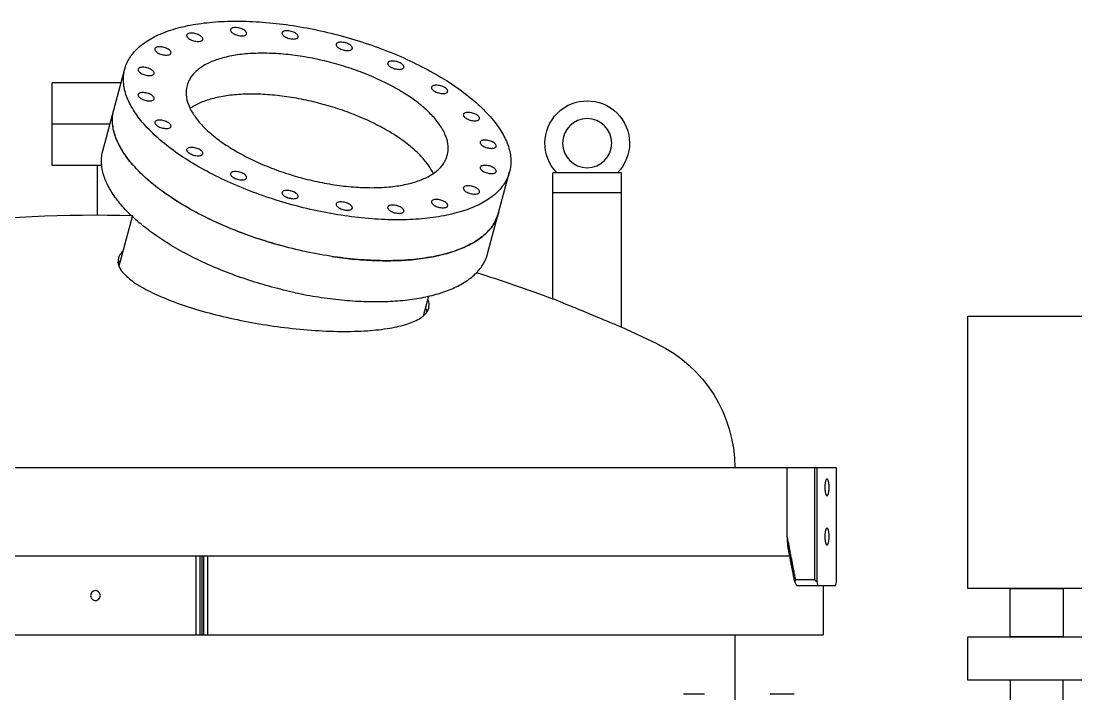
# Model space of a CAD drawing. Extents: x -50 to 48714, y -13211 to 6743.
# Drawn here: x 24158 to 24694, y -7604 to -7262 of the extents above; entities that cross this region are included whole.
import ezdxf

# ---------------------------------------------------------------- set-up
doc = ezdxf.new("R2010")
doc.units = 0
doc.header["$LTSCALE"] = 50
doc.layers.get('0').update_dxf_attribs({"linetype": 'CONTINUOUS'})

# ---------------------------------------------------------------- blocks, each defined once
blk = doc.blocks.new('GK_UE46PGM_S')
at = {"linetype": 'BYBLOCK'}
for p, q in [((50.23, 439.15), (39.09, 480.75)), ((41, 473.6), (76, 473.6)), ((76, 431.6), (76, 473.6)), ((46.63, 452.6), (76, 452.6)), ((50.63, 431.6), (76, 431.6)), ((53, 406.45), (53, 431.6)), ((-213.5, 349.39), (-213.5, 428)), ((-213.5, 428), (-178.5, 428)), ((-178.5, 363.85), (-178.5, 428)), ((-145.37, 386.74), (-156.51, 428.34)), ((-178.5, 418), (-213.5, 418)), ((41.87, 380.55), (35.13, 405.7)), ((-112.83, 355.15), (-115.56, 365.33)), ((-231.51, 341), (-213.5, 349.39)), ((-322.8, 278), (424, 278)), ((-322.8, 220), (-322.8, 278)), ((-312.96, 220), (-312.96, 278)), ((-311.74, 221), (-311.74, 278)), ((-297.69, 243.1), (-297.69, 278)), ((-298.97, 233), (302.54, 233)), ((-3, 233), (-3, 193)), ((-1, 233), (-1, 193)), ((0, 233), (0, 193)), ((1, 233), (1, 193)), ((3, 233), (3, 193)), ((-322.28, 218), (-322.8, 220)), ((-313.48, 218), (-312.96, 220)), ((-311.74, 221), (-312.96, 220)), ((-311.74, 221), (-301.97, 221)), ((-322.28, 218), (-302.48, 218)), ((-316, 218), (-316, 215.5)), ((-316, 210.5), (-316, 193)), ((424, 193), (-316, 193)), ((-271, 193), (-271, 158.58)), ((-288.94, 163), (-301.15, 163)), ((-244.94, 163), (-255.59, 163))]:
    blk.add_line(p, q, dxfattribs=at)
blk.add_circle((-196, 443), 12.5, dxfattribs=at)
for centre, radius, start, end in [((-196, 443), 21.5, 315.7593, 224.2407), ((54, -248.5), 655, 82.72254, 91.64823), ((54, -248.5), 655, 107.18123, 110.79111), ((-201, 278), 70, 115.8424, 180)]:
    blk.add_arc(centre, radius, start, end, dxfattribs=at)
for points, start_tangent, end_tangent in [([(39.09, 480.75), (38.77, 481.82), (35.78, 487.6), (30.87, 492.7), (24.14, 497.02), (15.72, 500.48), (5.78, 503), (-5.47, 504.54), (-17.8, 505.06), (-30.97, 504.55), (-44.7, 503.03), (-58.71, 500.51)], (-0.257733, 0.966216), (-0.978115, -0.208067)), ([(-58.71, 500.51), (-72.73, 497.06), (-86.46, 492.75), (-99.62, 487.66), (-111.96, 481.89), (-123.2, 475.57), (-133.14, 468.82), (-141.56, 461.77), (-148.29, 454.59), (-153.2, 447.4), (-156.19, 440.35), (-157.19, 433.6), (-156.51, 428.34)], (-0.978115, -0.208067), (0.257733, -0.966216)), ([(-49.05, 496.96), (-49.03, 497.46), (-48.7, 498.06), (-48.07, 498.66), (-47.18, 499.2), (-46.11, 499.66), (-44.94, 499.99)], (-0.250502, 0.968116), (0.978115, 0.208067)), ([(-44.94, 499.99), (-43.78, 500.16), (-42.71, 500.15), (-41.82, 499.98), (-41.18, 499.66), (-40.85, 499.2), (-40.84, 499.16)], (0.978115, 0.208067), (0.250502, -0.968116)), ([(-40.84, 499.16), (-40.85, 498.65), (-41.18, 498.05), (-41.82, 497.46), (-42.71, 496.91), (-43.78, 496.45), (-44.94, 496.13)], (0.250502, -0.968116), (-0.978115, -0.208067)), ([(-22.85, 498.56), (-22.84, 499.06), (-22.51, 499.66), (-21.87, 500.25), (-20.98, 500.8), (-19.91, 501.26), (-18.75, 501.59)], (-0.250502, 0.968116), (0.978115, 0.208067)), ([(-18.75, 501.59), (-17.58, 501.75), (-16.51, 501.75), (-15.62, 501.58), (-14.99, 501.26), (-14.66, 500.8), (-14.64, 500.76)], (0.978115, 0.208067), (0.250502, -0.968116)), ([(-14.64, 500.76), (-14.66, 500.25), (-14.99, 499.65), (-15.62, 499.06), (-16.51, 498.51), (-17.58, 498.05), (-18.75, 497.73)], (0.250502, -0.968116), (-0.978115, -0.208067)), ([(-0.57, 495.74), (-0.56, 496.24), (-0.23, 496.84), (0.41, 497.44), (1.3, 497.99), (2.37, 498.44), (3.53, 498.77)], (-0.250502, 0.968116), (0.978115, 0.208067)), ([(3.53, 498.77), (4.7, 498.94), (5.77, 498.94), (6.66, 498.77), (7.29, 498.44), (7.62, 497.98), (7.64, 497.94)], (0.978115, 0.208067), (0.250502, -0.968116)), ([(-76.59, 491.1), (-76.57, 491.6), (-76.24, 492.2), (-75.61, 492.8), (-74.72, 493.35), (-73.65, 493.8), (-72.48, 494.13)], (-0.250502, 0.968116), (0.978115, 0.208067)), ([(-72.48, 494.13), (-71.32, 494.3), (-70.25, 494.3), (-69.36, 494.13), (-68.72, 493.8), (-68.39, 493.34), (-68.38, 493.3)], (0.978115, 0.208067), (0.250502, -0.968116)), ([(-44.94, 496.13), (-46.11, 495.96), (-47.18, 495.96), (-48.07, 496.13), (-48.7, 496.45), (-49.03, 496.91), (-49.05, 496.96)], (-0.978115, -0.208067), (-0.250502, 0.968116)), ([(-18.75, 497.73), (-19.91, 497.56), (-20.98, 497.56), (-21.87, 497.73), (-22.51, 498.05), (-22.84, 498.51), (-22.85, 498.56)], (-0.978115, -0.208067), (-0.250502, 0.968116)), ([(3.53, 494.91), (2.37, 494.74), (1.3, 494.74), (0.41, 494.91), (-0.23, 495.24), (-0.56, 495.69), (-0.57, 495.74)], (-0.978115, -0.208067), (-0.250502, 0.968116)), ([(7.64, 497.94), (7.62, 497.44), (7.29, 496.84), (6.66, 496.24), (5.77, 495.69), (4.7, 495.24), (3.53, 494.91)], (0.250502, -0.968116), (-0.978115, -0.208067)), ([(-72.48, 490.27), (-73.65, 490.1), (-74.72, 490.1), (-75.61, 490.27), (-76.24, 490.6), (-76.57, 491.05), (-76.59, 491.1)], (-0.978115, -0.208067), (-0.250502, 0.968116)), ([(-68.38, 493.3), (-68.39, 492.79), (-68.72, 492.2), (-69.36, 491.6), (-70.25, 491.05), (-71.32, 490.59), (-72.48, 490.27)], (0.250502, -0.968116), (-0.978115, -0.208067)), ([(-58.71, 485.64), (-48.78, 487.41), (-39.07, 488.44), (-29.8, 488.71), (-21.18, 488.23), (-13.39, 486.98), (-6.62, 485.02), (-1.01, 482.37), (3.31, 479.1), (6.25, 475.28), (7.45, 472.27)], (0.978115, 0.208067), (0.260061, -0.965592)), ([(15.62, 488.78), (15.63, 489.29), (15.96, 489.89), (16.6, 490.48), (17.48, 491.03), (18.56, 491.49), (19.72, 491.81)], (-0.250502, 0.968116), (0.978115, 0.208067)), ([(19.72, 487.95), (18.56, 487.78), (17.48, 487.78), (16.6, 487.96), (15.96, 488.28), (15.63, 488.74), (15.62, 488.78)], (-0.978115, -0.208067), (-0.250502, 0.968116)), ([(19.72, 491.81), (20.88, 491.98), (21.95, 491.98), (22.84, 491.81), (23.48, 491.48), (23.81, 491.03), (23.82, 490.98)], (0.978115, 0.208067), (0.250502, -0.968116)), ([(23.82, 490.98), (23.81, 490.48), (23.48, 489.88), (22.84, 489.28), (21.95, 488.74), (20.88, 488.28), (19.72, 487.95)], (0.250502, -0.968116), (-0.978115, -0.208067)), ([(-124.88, 436.82), (-125.15, 438.09), (-125.15, 442.74), (-123.67, 447.65), (-120.73, 452.71), (-116.41, 457.82), (-110.8, 462.86), (-104.03, 467.7), (-96.24, 472.26), (-87.62, 476.42), (-78.35, 480.09), (-68.64, 483.19), (-58.71, 485.64)], (-0.260061, 0.965592), (0.978115, 0.208067)), ([(-102.78, 481.55), (-102.77, 482.06), (-102.44, 482.66), (-101.8, 483.25), (-100.91, 483.8), (-99.84, 484.26), (-98.67, 484.58)], (-0.250502, 0.968116), (0.978115, 0.208067)), ([(-98.67, 484.58), (-97.51, 484.75), (-96.44, 484.75), (-95.55, 484.58), (-94.91, 484.25), (-94.58, 483.8), (-94.57, 483.75)], (0.978115, 0.208067), (0.250502, -0.968116)), ([(-94.57, 483.75), (-94.58, 483.25), (-94.91, 482.65), (-95.55, 482.05), (-96.44, 481.51), (-97.51, 481.05), (-98.67, 480.72)], (0.250502, -0.968116), (-0.978115, -0.208067)), ([(-98.67, 480.72), (-99.84, 480.55), (-100.91, 480.55), (-101.8, 480.73), (-102.44, 481.05), (-102.77, 481.51), (-102.78, 481.55)], (-0.978115, -0.208067), (-0.250502, 0.968116)), ([(-58.71, 408.58), (-44.7, 412.03), (-30.97, 416.34), (-17.8, 421.44), (-5.47, 427.2), (5.78, 433.53), (15.72, 440.28), (24.14, 447.32), (30.87, 454.51), (35.78, 461.7), (38.77, 468.74), (39.77, 475.5), (39.09, 480.75)], (0.978115, 0.208067), (-0.257733, 0.966216)), ([(24.13, 478.37), (24.14, 478.87), (24.47, 479.47), (25.11, 480.07), (26, 480.62), (27.07, 481.07), (28.23, 481.4)], (-0.250502, 0.968116), (0.978115, 0.208067)), ([(28.23, 477.54), (27.07, 477.37), (26, 477.37), (25.11, 477.54), (24.47, 477.87), (24.14, 478.32), (24.13, 478.37)], (-0.978115, -0.208067), (-0.250502, 0.968116)), ([(28.23, 481.4), (29.4, 481.57), (30.47, 481.57), (31.35, 481.4), (31.99, 481.07), (32.32, 480.61), (32.34, 480.57)], (0.978115, 0.208067), (0.250502, -0.968116)), ([(32.34, 480.57), (32.32, 480.06), (31.99, 479.47), (31.35, 478.87), (30.47, 478.32), (29.4, 477.86), (28.23, 477.54)], (0.250502, -0.968116), (-0.978115, -0.208067)), ([(-125.06, 469.26), (-125.05, 469.76), (-124.72, 470.36), (-124.08, 470.96), (-123.19, 471.51), (-122.12, 471.96), (-120.96, 472.29)], (-0.250502, 0.968116), (0.978115, 0.208067)), ([(-120.96, 472.29), (-119.79, 472.46), (-118.72, 472.46), (-117.83, 472.29), (-117.2, 471.96), (-116.86, 471.5), (-116.85, 471.46)], (0.978115, 0.208067), (0.250502, -0.968116)), ([(7.45, 472.27), (7.73, 471), (7.73, 466.36), (6.25, 461.44), (3.31, 456.38), (-1.01, 451.27), (-6.62, 446.24), (-13.39, 441.39), (-21.18, 436.84), (-29.8, 432.68), (-39.07, 429.01), (-48.78, 425.91), (-58.71, 423.45)], (0.260061, -0.965592), (-0.978115, -0.208067)), ([(-120.96, 468.43), (-122.12, 468.26), (-123.19, 468.26), (-124.08, 468.43), (-124.72, 468.76), (-125.05, 469.21), (-125.06, 469.26)], (-0.978115, -0.208067), (-0.250502, 0.968116)), ([(-116.85, 471.46), (-116.86, 470.95), (-117.2, 470.36), (-117.83, 469.76), (-118.72, 469.21), (-119.79, 468.75), (-120.96, 468.43)], (0.250502, -0.968116), (-0.978115, -0.208067)), ([(-53.14, 464.85), (-43.21, 466.61), (-33.5, 467.64), (-24.23, 467.92), (-15.61, 467.43), (-7.82, 466.18), (-1.05, 464.22), (4.56, 461.57), (5.85, 460.75)], (0.978115, 0.208067), (0.828545, -0.559922)), ([(24.13, 465.51), (24.14, 466.02), (24.47, 466.62), (25.11, 467.21), (26, 467.76), (27.07, 468.22), (28.23, 468.54)], (-0.250502, 0.968116), (0.978115, 0.208067)), ([(28.23, 468.54), (29.4, 468.71), (30.47, 468.71), (31.35, 468.54), (31.99, 468.22), (32.32, 467.76), (32.34, 467.71)], (0.978115, 0.208067), (0.250502, -0.968116)), ([(32.34, 467.71), (32.32, 467.21), (31.99, 466.61), (31.35, 466.01), (30.47, 465.47), (29.4, 465.01), (28.23, 464.68)], (0.250502, -0.968116), (-0.978115, -0.208067)), ([(-117.71, 427.68), (-115.16, 431.92), (-110.84, 437.02), (-105.23, 442.06), (-98.46, 446.9), (-90.67, 451.46), (-82.05, 455.62), (-72.78, 459.29), (-63.07, 462.39), (-53.14, 464.85)], (0.438668, 0.898649), (0.978115, 0.208067)), ([(28.23, 464.68), (27.07, 464.51), (26, 464.52), (25.11, 464.69), (24.47, 465.01), (24.14, 465.47), (24.13, 465.51)], (-0.978115, -0.208067), (-0.250502, 0.968116)), ([(-141.25, 455.41), (-141.24, 455.92), (-140.9, 456.52), (-140.27, 457.11), (-139.38, 457.66), (-138.31, 458.12), (-137.14, 458.44)], (-0.250502, 0.968116), (0.978115, 0.208067)), ([(-137.14, 458.44), (-135.98, 458.61), (-134.91, 458.61), (-134.02, 458.44), (-133.38, 458.12), (-133.05, 457.66), (-133.04, 457.62)], (0.978115, 0.208067), (0.250502, -0.968116)), ([(-133.04, 457.62), (-133.05, 457.11), (-133.38, 456.51), (-134.02, 455.92), (-134.91, 455.37), (-135.98, 454.91), (-137.14, 454.59)], (0.250502, -0.968116), (-0.978115, -0.208067)), ([(-53.14, 387.78), (-39.12, 391.23), (-25.39, 395.54), (-12.23, 400.64), (0.1, 406.4), (11.35, 412.73), (21.29, 419.48), (29.71, 426.52), (36.44, 433.71), (41.35, 440.9), (44.34, 447.94), (45.34, 454.7), (44.66, 459.95)], (0.978115, 0.208067), (-0.257733, 0.966216)), ([(44.47, 448.39), (44.63, 449), (45.34, 454.7), (44.66, 459.95)], (0.261374, 0.965238), (-0.258678, 0.965964)), ([(-137.14, 454.59), (-138.31, 454.42), (-139.38, 454.42), (-140.27, 454.59), (-140.9, 454.91), (-141.24, 455.37), (-141.25, 455.41)], (-0.978115, -0.208067), (-0.250502, 0.968116)), ([(15.62, 451.48), (15.63, 451.98), (15.96, 452.58), (16.6, 453.18), (17.48, 453.73), (18.56, 454.18), (19.72, 454.51)], (-0.250502, 0.968116), (0.978115, 0.208067)), ([(19.72, 450.65), (18.56, 450.48), (17.48, 450.48), (16.6, 450.65), (15.96, 450.98), (15.63, 451.43), (15.62, 451.48)], (-0.978115, -0.208067), (-0.250502, 0.968116)), ([(19.72, 454.51), (20.88, 454.68), (21.95, 454.68), (22.84, 454.51), (23.48, 454.18), (23.81, 453.72), (23.82, 453.68)], (0.978115, 0.208067), (0.250502, -0.968116)), ([(23.82, 453.68), (23.81, 453.17), (23.48, 452.58), (22.84, 451.98), (21.95, 451.43), (20.88, 450.97), (19.72, 450.65)], (0.250502, -0.968116), (-0.978115, -0.208067)), ([(-40.09, 390.96), (-29.57, 394.13), (-18.22, 398.2), (-7.37, 402.78), (2.81, 407.82), (12.17, 413.23), (20.58, 418.95), (27.91, 424.88), (34.06, 430.94), (38.94, 437.04), (42.48, 443.09), (44.47, 448.39)], (0.964177, 0.265258), (0.261374, 0.965238)), ([(-149.76, 441.38), (-149.75, 441.88), (-149.41, 442.48), (-148.78, 443.08), (-147.89, 443.63), (-146.82, 444.08), (-145.65, 444.41)], (-0.250502, 0.968116), (0.978115, 0.208067)), ([(-145.65, 440.55), (-146.82, 440.38), (-147.89, 440.38), (-148.78, 440.55), (-149.41, 440.88), (-149.75, 441.33), (-149.76, 441.38)], (-0.978115, -0.208067), (-0.250502, 0.968116)), ([(-145.65, 444.41), (-144.49, 444.58), (-143.42, 444.58), (-142.53, 444.41), (-141.89, 444.08), (-141.56, 443.62), (-141.55, 443.58)], (0.978115, 0.208067), (0.250502, -0.968116)), ([(-141.55, 443.58), (-141.56, 443.08), (-141.89, 442.48), (-142.53, 441.88), (-143.42, 441.33), (-144.49, 440.88), (-145.65, 440.55)], (0.250502, -0.968116), (-0.978115, -0.208067)), ([(-0.57, 437.63), (-0.56, 438.14), (-0.23, 438.74), (0.41, 439.33), (1.3, 439.88), (2.37, 440.34), (3.53, 440.66)], (-0.250502, 0.968116), (0.978115, 0.208067)), ([(3.53, 440.66), (4.7, 440.83), (5.77, 440.83), (6.66, 440.66), (7.29, 440.34), (7.62, 439.88), (7.64, 439.84)], (0.978115, 0.208067), (0.250502, -0.968116)), ([(7.64, 439.84), (7.62, 439.33), (7.29, 438.73), (6.66, 438.14), (5.77, 437.59), (4.7, 437.13), (3.53, 436.81)], (0.250502, -0.968116), (-0.978115, -0.208067)), ([(-58.71, 423.45), (-68.64, 421.68), (-78.35, 420.65), (-87.62, 420.38), (-96.24, 420.87), (-104.03, 422.11), (-110.8, 424.08), (-116.41, 426.72), (-120.73, 429.99), (-123.67, 433.81), (-124.88, 436.82)], (-0.978115, -0.208067), (-0.260061, 0.965592)), ([(-47.57, 366.98), (-35.69, 369.84), (-24, 373.33), (-12.64, 377.4), (-1.8, 381.98), (8.38, 387.02), (17.74, 392.43), (26.15, 398.15), (33.48, 404.08), (39.64, 410.14), (44.52, 416.24), (48.06, 422.29), (50.2, 428.2), (50.92, 433.9), (50.23, 439.15)], (0.978115, 0.208067), (-0.258678, 0.965964)), ([(3.53, 436.81), (2.37, 436.64), (1.3, 436.64), (0.41, 436.81), (-0.23, 437.13), (-0.56, 437.59), (-0.57, 437.63)], (-0.978115, -0.208067), (-0.250502, 0.968116)), ([(-149.76, 428.52), (-149.75, 429.03), (-149.41, 429.63), (-148.78, 430.22), (-147.89, 430.77), (-146.82, 431.23), (-145.65, 431.55)], (-0.250502, 0.968116), (0.978115, 0.208067)), ([(-145.65, 431.55), (-144.49, 431.72), (-143.42, 431.72), (-142.53, 431.55), (-141.89, 431.23), (-141.56, 430.77), (-141.55, 430.72)], (0.978115, 0.208067), (0.250502, -0.968116)), ([(-141.55, 430.72), (-141.56, 430.22), (-141.89, 429.62), (-142.53, 429.03), (-143.42, 428.48), (-144.49, 428.02), (-145.65, 427.7)], (0.250502, -0.968116), (-0.978115, -0.208067)), ([(-156.51, 428.34), (-156.19, 427.27), (-153.2, 421.5), (-148.29, 416.4), (-141.56, 412.07), (-133.14, 408.61), (-123.2, 406.09), (-111.96, 404.55), (-99.62, 404.03), (-86.46, 404.54), (-72.73, 406.07), (-58.71, 408.58)], (0.257733, -0.966216), (0.978115, 0.208067)), ([(-145.65, 427.7), (-146.82, 427.53), (-147.89, 427.53), (-148.78, 427.7), (-149.41, 428.02), (-149.75, 428.48), (-149.76, 428.52)], (-0.978115, -0.208067), (-0.250502, 0.968116)), ([(-22.85, 425.34), (-22.84, 425.84), (-22.51, 426.44), (-21.87, 427.04), (-20.98, 427.59), (-19.91, 428.04), (-18.75, 428.37)], (-0.250502, 0.968116), (0.978115, 0.208067)), ([(-18.75, 424.51), (-19.91, 424.34), (-20.98, 424.34), (-21.87, 424.51), (-22.51, 424.84), (-22.84, 425.29), (-22.85, 425.34)], (-0.978115, -0.208067), (-0.250502, 0.968116)), ([(-18.75, 428.37), (-17.58, 428.54), (-16.51, 428.54), (-15.62, 428.37), (-14.99, 428.04), (-14.66, 427.58), (-14.64, 427.54)], (0.978115, 0.208067), (0.250502, -0.968116)), ([(-14.64, 427.54), (-14.66, 427.04), (-14.99, 426.44), (-15.62, 425.84), (-16.51, 425.29), (-17.58, 424.84), (-18.75, 424.51)], (0.250502, -0.968116), (-0.978115, -0.208067)), ([(-141.25, 418.11), (-141.24, 418.61), (-140.9, 419.21), (-140.27, 419.81), (-139.38, 420.36), (-138.31, 420.81), (-137.14, 421.14)], (-0.250502, 0.968116), (0.978115, 0.208067)), ([(-137.14, 421.14), (-135.98, 421.31), (-134.91, 421.31), (-134.02, 421.14), (-133.38, 420.81), (-133.05, 420.35), (-133.04, 420.31)], (0.978115, 0.208067), (0.250502, -0.968116)), ([(-133.04, 420.31), (-133.05, 419.81), (-133.38, 419.21), (-134.02, 418.61), (-134.91, 418.06), (-135.98, 417.61), (-137.14, 417.28)], (0.250502, -0.968116), (-0.978115, -0.208067)), ([(-49.05, 415.8), (-49.03, 416.3), (-48.7, 416.9), (-48.07, 417.49), (-47.18, 418.04), (-46.11, 418.5), (-44.94, 418.82)], (-0.250502, 0.968116), (0.978115, 0.208067)), ([(-44.94, 418.82), (-43.78, 418.99), (-42.71, 418.99), (-41.82, 418.82), (-41.18, 418.5), (-40.85, 418.04), (-40.84, 418)], (0.978115, 0.208067), (0.250502, -0.968116)), ([(-137.14, 417.28), (-138.31, 417.11), (-139.38, 417.11), (-140.27, 417.28), (-140.9, 417.61), (-141.24, 418.06), (-141.25, 418.11)], (-0.978115, -0.208067), (-0.250502, 0.968116)), ([(-125.06, 411.15), (-125.05, 411.66), (-124.72, 412.26), (-124.08, 412.85), (-123.19, 413.4), (-122.12, 413.86), (-120.96, 414.18)], (-0.250502, 0.968116), (0.978115, 0.208067)), ([(-120.96, 414.18), (-119.79, 414.35), (-118.72, 414.35), (-117.83, 414.18), (-117.2, 413.85), (-116.86, 413.4), (-116.85, 413.35)], (0.978115, 0.208067), (0.250502, -0.968116)), ([(-116.85, 413.35), (-116.86, 412.85), (-117.2, 412.25), (-117.83, 411.65), (-118.72, 411.11), (-119.79, 410.65), (-120.96, 410.32)], (0.250502, -0.968116), (-0.978115, -0.208067)), ([(-76.59, 409.94), (-76.57, 410.44), (-76.24, 411.04), (-75.61, 411.64), (-74.72, 412.18), (-73.65, 412.64), (-72.48, 412.97)], (-0.250502, 0.968116), (0.978115, 0.208067)), ([(-72.48, 412.97), (-71.32, 413.14), (-70.25, 413.14), (-69.36, 412.97), (-68.72, 412.64), (-68.39, 412.18), (-68.38, 412.14)], (0.978115, 0.208067), (0.250502, -0.968116)), ([(-44.94, 414.97), (-46.11, 414.8), (-47.18, 414.8), (-48.07, 414.97), (-48.7, 415.29), (-49.03, 415.75), (-49.05, 415.8)], (-0.978115, -0.208067), (-0.250502, 0.968116)), ([(-40.84, 418), (-40.85, 417.49), (-41.18, 416.89), (-41.82, 416.3), (-42.71, 415.75), (-43.78, 415.29), (-44.94, 414.97)], (0.250502, -0.968116), (-0.978115, -0.208067)), ([(-150.94, 407.54), (-150.62, 406.47), (-147.63, 400.7), (-142.72, 395.6), (-135.99, 391.27), (-127.57, 387.81), (-117.63, 385.29), (-106.38, 383.75), (-94.05, 383.23), (-80.88, 383.74), (-67.15, 385.27), (-53.14, 387.78)], (0.257733, -0.966216), (0.978115, 0.208067)), ([(-66.18, 385.41), (-76.71, 384.1), (-88.06, 383.34), (-98.91, 383.31), (-109.08, 384.02), (-118.44, 385.45), (-126.85, 387.58), (-134.19, 390.39), (-140.34, 393.84), (-145.22, 397.86), (-148.76, 402.41), (-150.9, 407.41), (-150.94, 407.54)], (-0.988879, -0.148725), (-0.258678, 0.965964)), ([(-120.96, 410.32), (-122.12, 410.15), (-123.19, 410.15), (-124.08, 410.33), (-124.72, 410.65), (-125.05, 411.11), (-125.06, 411.15)], (-0.978115, -0.208067), (-0.250502, 0.968116)), ([(-102.78, 408.34), (-102.77, 408.84), (-102.44, 409.44), (-101.8, 410.04), (-100.91, 410.59), (-99.84, 411.04), (-98.67, 411.37)], (-0.250502, 0.968116), (0.978115, 0.208067)), ([(-98.67, 407.51), (-99.84, 407.34), (-100.91, 407.34), (-101.8, 407.51), (-102.44, 407.84), (-102.77, 408.29), (-102.78, 408.34)], (-0.978115, -0.208067), (-0.250502, 0.968116)), ([(-98.67, 411.37), (-97.51, 411.54), (-96.44, 411.54), (-95.55, 411.37), (-94.91, 411.04), (-94.58, 410.58), (-94.57, 410.54)], (0.978115, 0.208067), (0.250502, -0.968116)), ([(-94.57, 410.54), (-94.58, 410.03), (-94.91, 409.44), (-95.55, 408.84), (-96.44, 408.29), (-97.51, 407.83), (-98.67, 407.51)], (0.250502, -0.968116), (-0.978115, -0.208067)), ([(-72.48, 409.11), (-73.65, 408.94), (-74.72, 408.94), (-75.61, 409.11), (-76.24, 409.44), (-76.57, 409.89), (-76.59, 409.94)], (-0.978115, -0.208067), (-0.250502, 0.968116)), ([(-68.38, 412.14), (-68.39, 411.63), (-68.72, 411.04), (-69.36, 410.44), (-70.25, 409.89), (-71.32, 409.43), (-72.48, 409.11)], (0.250502, -0.968116), (-0.978115, -0.208067)), ([(-47.57, 366.98), (-59.44, 364.79), (-71.13, 363.3), (-82.49, 362.54), (-93.33, 362.51), (-103.51, 363.22), (-112.87, 364.65), (-121.28, 366.79), (-128.61, 369.59), (-134.77, 373.04), (-139.65, 377.06), (-143.19, 381.61), (-145.33, 386.61), (-145.37, 386.74)], (-0.978115, -0.208067), (-0.258678, 0.965964)), ([(39.88, 388.14), (42.11, 385.21), (42.35, 384.46)], (0.754872, -0.655872), (0.240946, -0.970538)), ([(41.17, 383.53), (41.12, 383.57)], (-0.752277, 0.658847), (-0.755814, 0.654787)), ([(42.58, 382.01), (41.17, 383.53)], (-0.588068, 0.808812), (-0.752277, 0.658847)), ([(41.4, 383.09), (41.2, 383.03)], (-0.95159, -0.30737), (-0.952372, -0.304938)), ([(41.63, 382.77), (41.3, 382.67)], (-0.953974, -0.299888), (-0.955208, -0.295935)), ([(42.38, 381.48), (41.87, 379.98)], (-0.213173, -0.977014), (-0.417626, -0.908619)), ([(42.35, 384.46), (42.38, 381.48)], (0.240946, -0.970538), (-0.213173, -0.977014)), ([(41.87, 379.98), (40, 377.17), (34.59, 372.41), (26.23, 367.51), (15.58, 362.88), (3.14, 358.64), (-10.76, 354.9), (-25.39, 351.84), (-40.24, 349.52)], (-0.417626, -0.908619), (-0.991667, -0.128829)), ([(-213.5, 349.39), (-212.92, 349.63), (-211.21, 350.35), (-208.42, 351.51), (-204.69, 353.06), (-200.23, 354.91), (-195.47, 356.88), (-190.83, 358.8), (-186.68, 360.5), (-183.24, 361.91), (-180.67, 362.96), (-179.06, 363.62), (-178.5, 363.85)], (0.922594, 0.385773), (0.925815, 0.377978)), ([(-115.42, 359.18), (-115.43, 362.38), (-115.18, 363.22)], (-0.230586, 0.973052), (0.342134, 0.939651)), ([(-112.73, 355.2), (-115.05, 358.07), (-115.42, 359.18)], (-0.770083, 0.637943), (-0.230586, 0.973052)), ([(-113.93, 358.93), (-114.05, 358.58), (-114.37, 357.13)], (-0.352626, -0.935764), (-0.120518, -0.992711)), ([(-40.24, 349.52), (-55.75, 347.94), (-70.74, 347.3), (-84.28, 347.66), (-95.66, 348.96), (-104.83, 351.17), (-111.46, 354.25), (-112.73, 355.2)], (-0.991667, -0.128829), (-0.770083, 0.637943)), ([(-318.98, 268), (-318.96, 268.88), (-318.89, 269.73), (-318.77, 270.5), (-318.62, 271.16), (-318.43, 271.68), (-318.22, 272.04), (-318, 272.23), (-317.88, 272.25)], (0, 1), (1, 0)), ([(-317.88, 272.25), (-317.77, 272.23), (-317.54, 272.04), (-317.33, 271.68), (-317.15, 271.16), (-316.99, 270.5), (-316.88, 269.73), (-316.81, 268.88), (-316.78, 268)], (1, 0), (0, -1)), ([(-317.88, 263.75), (-318, 263.77), (-318.22, 263.96), (-318.43, 264.32), (-318.62, 264.84), (-318.77, 265.5), (-318.89, 266.27), (-318.96, 267.12), (-318.98, 268)], (-1, 0), (0, 1)), ([(-316.78, 268), (-316.81, 267.12), (-316.88, 266.27), (-316.99, 265.5), (-317.15, 264.84), (-317.33, 264.32), (-317.54, 263.96), (-317.77, 263.77), (-317.88, 263.75)], (0, -1), (-1, 0)), ([(-318.98, 243), (-318.96, 243.88), (-318.89, 244.73), (-318.77, 245.5), (-318.62, 246.16), (-318.43, 246.68), (-318.22, 247.04), (-318, 247.23), (-317.88, 247.25)], (0, 1), (1, 0)), ([(-317.88, 247.25), (-317.77, 247.23), (-317.54, 247.04), (-317.33, 246.68), (-317.15, 246.16), (-316.99, 245.5), (-316.88, 244.73), (-316.81, 243.88), (-316.78, 243)], (1, 0), (0, -1)), ([(-317.88, 238.75), (-318, 238.77), (-318.22, 238.96), (-318.43, 239.32), (-318.62, 239.84), (-318.77, 240.5), (-318.89, 241.27), (-318.96, 242.12), (-318.98, 243)], (-1, 0), (0, 1)), ([(-316.78, 243), (-316.81, 242.12), (-316.88, 241.27), (-316.99, 240.5), (-317.15, 239.84), (-317.33, 239.32), (-317.54, 238.96), (-317.77, 238.77), (-317.88, 238.75)], (0, -1), (-1, 0)), ([(-301.97, 221), (-301.49, 223.47), (-301.01, 225.94), (-300.54, 228.4), (-300.06, 230.86), (-299.59, 233.32), (-299.11, 235.77), (-298.64, 238.22), (-298.17, 240.66), (-297.69, 243.1)], (0.18994, 0.981796), (0.189947, 0.981794)), ([(-298, 238), (-297.9, 239.7), (-297.8, 241.4), (-297.69, 243.1)], (0.06039, 0.998175), (0.060756, 0.998153)), ([(-301.48, 220), (-301.05, 222.26), (-300.61, 224.52), (-300.17, 226.78), (-299.74, 229.03), (-299.3, 231.28), (-298.87, 233.52), (-298.44, 235.76), (-298, 238)], (0.189915, 0.9818), (0.18992, 0.9818)), ([(-302.48, 218), (-302.15, 218.66), (-301.82, 219.33), (-301.48, 220)], (0.444458, 0.8958), (0.448247, 0.89391)), ([(-301.48, 220), (-301.65, 220.33), (-301.81, 220.67), (-301.97, 221)], (-0.4363, 0.899801), (-0.43627, 0.899816)), ([(-316, 215.5), (-316, 215.26)], (0.006678, -0.999978), (0.006025, -0.999982)), ([(-316, 215.26), (-316, 215.16)], (0.006025, -0.999982), (0.005777, -0.999983)), ([(-316, 215.16), (-315.99, 214.57), (-315.99, 213.56), (-315.99, 212.45), (-315.99, 211.44), (-316, 210.75)], (0.005777, -0.999983), (-0.006023, -0.999982)), ([(51.51, 213), (51.76, 214.08), (52.45, 214.95), (53.44, 215.44), (54.54, 215.44), (55.54, 214.96), (56.24, 214.08), (56.49, 213)], (0, 1), (0, -1)), ([(-316, 210.75), (-316, 210.5)], (-0.006023, -0.999982), (-0.006678, -0.999978)), ([(56.49, 213), (56.24, 211.92), (55.55, 211.05), (54.56, 210.56), (53.46, 210.56), (52.46, 211.04), (51.76, 211.92), (51.51, 213)], (0, -1), (0, 1))]:
    blk.add_spline(points, degree=3, dxfattribs=dict(at, start_tangent=start_tangent, end_tangent=end_tangent))
blk = doc.blocks.new('V_DN63_S')
for p, q in [((21.5, 170), (21.5, -26.07)), ((48.5, 170), (21.5, 170)), ((48.5, -57), (48.5, 170)), ((0, 56.75), (21.5, 56.75)), ((0, -56.75), (0, 56.75)), ((21.5, 56.75), (21.5, -57)), ((48.5, 56.75), (48.5, -56.75)), ((70, 56.75), (48.5, 56.75)), ((70, -56.75), (70, 56.75)), ((21.5, -56.75), (0, -56.75)), ((21.5, -57), (48.5, -57)), ((48.5, -56.75), (70, -56.75))]:
    blk.add_line(p, q)
for points in [[(0, 355), (70, 355), (70, 216.54), (0, 216.54)], [(21.5, 216.54), (48.5, 216.54), (48.5, 192), (21.5, 192)], [(0, 192), (70, 192), (70, 170), (0, 170)]]:
    blk.add_lwpolyline(points, close=True)

msp = doc.modelspace()

# ---------------------------------------------------------------- block references
at = {"xscale": -1}
msp.add_blockref('GK_UE46PGM_S', (24250, -7767.09), dxfattribs=at)
msp.add_blockref('V_DN63_S', (24639.5, -7767.09))

doc.saveas('drawing.dxf')
